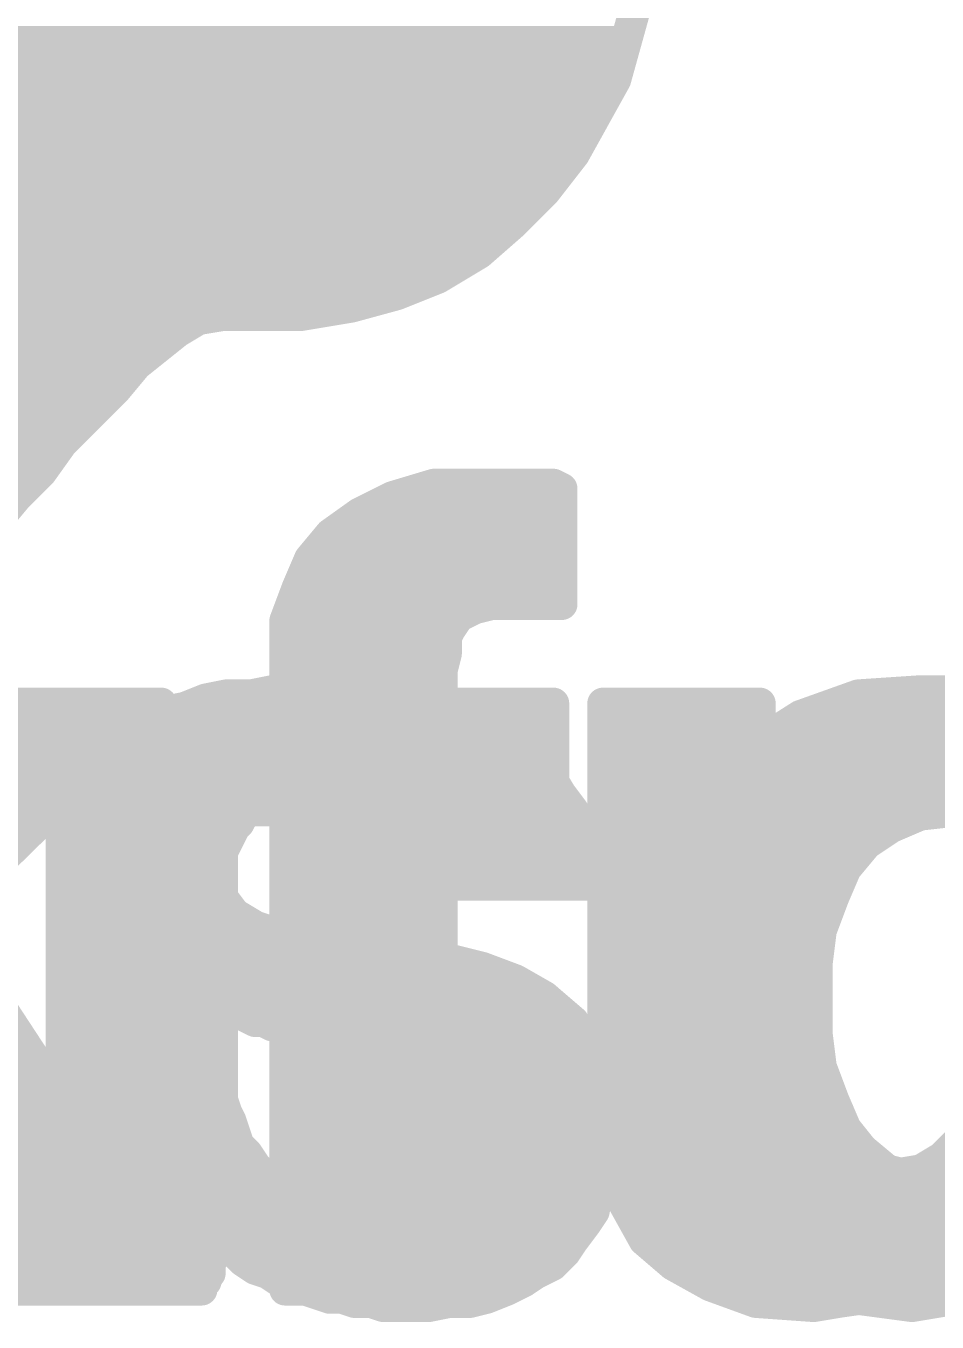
# Model space of a CAD drawing. Extents: x -31.8 to 54.9, y -10.7 to 32.8.
# Drawn here: x 13.803 to 16.01, y 20.674 to 23.812 of the extents above; entities that cross this region are included whole.
import ezdxf

# ---------------------------------------------------------------- set-up
doc = ezdxf.new("R2010")
doc.units = 0
doc.layers.add('21', color=41, linetype='CONTINUOUS')
doc.layers.add('22', color=40, linetype='CONTINUOUS')

msp = doc.modelspace()

# ---------------------------------------------------------------- linework, layer by layer
at = {"layer": '21', "const_width": 0.0762}
for points in [[(15.231, 23.682), (15.281, 23.862)], [(13.5946, 23.7744), (15.2567, 23.7744)], [(13.591, 23.6982), (15.2355, 23.6982)], [(15.131, 23.502), (15.231, 23.682)], [(13.591, 23.622), (15.1977, 23.622)], [(13.591, 23.5458), (15.1553, 23.5458)], [(15.061, 23.412), (15.131, 23.502)], [(13.591, 23.4696), (15.1058, 23.4696)], [(14.981, 23.332), (15.061, 23.412)], [(13.591, 23.3934), (15.0424, 23.3934)], [(13.591, 23.3172), (14.9641, 23.3172)], [(14.901, 23.262), (14.981, 23.332)], [(14.801, 23.202), (14.901, 23.262)], [(13.591, 23.241), (14.866, 23.241)], [(14.701, 23.162), (14.801, 23.202)], [(13.591, 23.1648), (14.708, 23.1648)], [(14.591, 23.132), (14.701, 23.162)], [(14.471, 23.112), (14.591, 23.132)], [(14.171, 23.072), (14.221, 23.102)], [(14.221, 23.102), (14.281, 23.112)], [(14.281, 23.112), (14.471, 23.112)], [(13.591, 23.0886), (14.1987, 23.0886)], [(14.071, 22.992), (14.171, 23.072)], [(13.591, 23.0124), (14.0965, 23.0124)], [(14.021, 22.932), (14.071, 22.992)], [(13.591, 22.9362), (14.0245, 22.9362)], [(13.891, 22.802), (14.021, 22.932)], [(13.591, 22.86), (13.949, 22.86)], [(13.591, 22.7838), (13.878, 22.7838)], [(13.841, 22.732), (13.891, 22.802)], [(13.781, 22.672), (13.841, 22.732)], [(13.591, 22.7076), (13.8166, 22.7076)], [(14.691, 22.672), (14.791, 22.702)], [(14.791, 22.702), (15.081, 22.702)], [(15.081, 22.702), (15.101, 22.692)], [(15.101, 22.692), (15.101, 22.412)], [(13.731, 22.612), (13.781, 22.672)], [(14.611, 22.632), (14.691, 22.672)], [(14.541, 22.582), (14.611, 22.632)], [(14.6102, 22.6314), (15.101, 22.6314)], [(14.491, 22.522), (14.541, 22.582)], [(14.5187, 22.5552), (15.101, 22.5552)], [(14.461, 22.452), (14.491, 22.522)], [(14.4726, 22.479), (15.101, 22.479)], [(14.431, 22.372), (14.461, 22.452)], [(14.931, 22.412), (14.891, 22.402)], [(15.101, 22.412), (14.931, 22.412)], [(14.431, 22.172), (14.431, 22.372)], [(14.4426, 22.4028), (14.8942, 22.4028)], [(14.851, 22.382), (14.831, 22.352)], [(14.891, 22.402), (14.851, 22.382)], [(14.831, 22.352), (14.821, 22.332)], [(14.431, 22.3266), (14.821, 22.3266)], [(14.821, 22.332), (14.821, 22.292)], [(14.821, 22.292), (14.811, 22.252)], [(14.431, 22.2504), (14.811, 22.2504)], [(14.811, 22.252), (14.811, 22.172)], [(14.131, 22.172), (13.601, 21.652)], [(13.671, 22.172), (14.131, 22.172)], [(14.281, 22.132), (14.311, 22.172)], [(14.311, 22.172), (14.431, 22.172)], [(14.431, 22.1742), (14.811, 22.1742)], [(14.811, 22.172), (15.081, 22.172)], [(15.081, 22.172), (15.081, 21.912)], [(15.201, 21.172), (15.201, 22.172)], [(15.201, 22.172), (15.581, 22.172)], [(15.581, 22.172), (15.581, 21.372)], [(14.241, 22.102), (14.281, 22.132)], [(13.5999, 22.098), (14.0556, 22.098)], [(14.081, 21.942), (14.241, 22.102)], [(14.237, 22.098), (15.081, 22.098)], [(15.201, 22.098), (15.581, 22.098)], [(13.5267, 22.0218), (13.9779, 22.0218)], [(14.1608, 22.0218), (15.081, 22.0218)], [(15.201, 22.0218), (15.581, 22.0218)], [(13.4535, 21.9456), (13.9002, 21.9456)], [(14.041, 21.912), (14.081, 21.942)], [(14.0846, 21.9456), (15.081, 21.9456)], [(15.201, 21.9456), (15.581, 21.9456)], [(14.431, 21.912), (14.041, 21.912)], [(14.431, 20.752), (14.431, 21.912)], [(15.081, 21.912), (14.811, 21.912)], [(14.811, 21.912), (14.811, 20.752)], [(13.3803, 21.8694), (13.8226, 21.8694)], [(14.431, 21.8694), (14.811, 21.8694)], [(15.201, 21.8694), (15.581, 21.8694)], [(14.431, 21.7932), (14.811, 21.7932)], [(15.201, 21.7932), (15.581, 21.7932)], [(14.431, 21.717), (14.811, 21.717)], [(15.201, 21.717), (15.581, 21.717)], [(13.601, 21.652), (14.191, 20.752)], [(14.431, 21.6408), (14.811, 21.6408)], [(15.201, 21.6408), (15.581, 21.6408)], [(14.431, 21.5646), (14.811, 21.5646)], [(15.201, 21.5646), (15.581, 21.5646)], [(14.431, 21.4884), (14.811, 21.4884)], [(15.201, 21.4884), (15.581, 21.4884)], [(14.431, 21.4122), (14.811, 21.4122)], [(15.201, 21.4122), (15.581, 21.4122)], [(15.581, 21.372), (15.601, 21.212)], [(13.3595, 21.336), (13.8082, 21.336)], [(14.431, 21.336), (14.811, 21.336)], [(15.201, 21.336), (15.5855, 21.336)], [(13.4067, 21.2598), (13.8581, 21.2598)], [(14.431, 21.2598), (14.811, 21.2598)], [(15.201, 21.2598), (15.595, 21.2598)], [(15.601, 21.212), (15.611, 21.152)], [(13.4538, 21.1836), (13.9081, 21.1836)], [(14.431, 21.1836), (14.811, 21.1836)], [(15.201, 21.1836), (15.6057, 21.1836)], [(15.221, 21.062), (15.201, 21.172)], [(15.611, 21.152), (15.671, 21.072)], [(13.501, 21.1074), (13.958, 21.1074)], [(14.431, 21.1074), (14.811, 21.1074)], [(15.2127, 21.1074), (15.6445, 21.1074)], [(16.021, 21.072), (16.061, 21.112)], [(15.251, 20.962), (15.221, 21.062)], [(15.671, 21.072), (15.721, 21.042)], [(15.971, 21.042), (16.021, 21.072)], [(13.5482, 21.0312), (14.008, 21.0312)], [(14.431, 21.0312), (14.811, 21.0312)], [(15.2302, 21.0312), (15.7758, 21.0312)], [(15.721, 21.042), (15.771, 21.032)], [(15.771, 21.032), (15.831, 21.022)], [(15.831, 21.022), (15.911, 21.032)], [(15.9046, 21.0312), (16.521, 21.0312)], [(15.911, 21.032), (15.971, 21.042)], [(15.301, 20.872), (15.251, 20.962)], [(13.5953, 20.955), (14.0579, 20.955)], [(14.431, 20.955), (14.811, 20.955)], [(15.2549, 20.955), (16.521, 20.955)], [(13.6425, 20.8788), (14.1079, 20.8788)], [(14.431, 20.8788), (14.811, 20.8788)], [(15.2972, 20.8788), (16.0904, 20.8788)], [(15.371, 20.812), (15.301, 20.872)], [(16.061, 20.842), (16.011, 20.802)], [(13.6897, 20.8026), (14.1578, 20.8026)], [(14.431, 20.8026), (14.811, 20.8026)], [(15.461, 20.762), (15.371, 20.812)], [(15.3879, 20.8026), (16.0117, 20.8026)], [(15.951, 20.772), (15.901, 20.752)], [(16.011, 20.802), (15.951, 20.772)], [(14.191, 20.752), (13.721, 20.752)], [(14.811, 20.752), (14.431, 20.752)], [(15.571, 20.722), (15.461, 20.762)], [(15.901, 20.752), (15.841, 20.732)], [(15.5589, 20.7264), (15.8018, 20.7264)], [(15.711, 20.712), (15.571, 20.722)], [(15.771, 20.722), (15.711, 20.712)], [(15.841, 20.732), (15.771, 20.722)]]:
    msp.add_lwpolyline(points, dxfattribs=at)
at = {"layer": '21', "const_width": 0.0381}
for points in [[(15.2567, 23.7553, 1), (15.2567, 23.7934)], [(15.2355, 23.6791, 1), (15.2355, 23.7172)], [(15.2126, 23.6871, 1), (15.2494, 23.6769)], [(15.2477, 23.6727, 1), (15.2143, 23.6913)], [(15.1977, 23.6029, 1), (15.1977, 23.641)], [(15.1553, 23.5267, 1), (15.1553, 23.5648)], [(15.146, 23.4903, 1), (15.116, 23.5137)], [(15.1143, 23.5113, 1), (15.1477, 23.4927)], [(15.1058, 23.4505, 1), (15.1058, 23.4886)], [(15.0745, 23.3985, 1), (15.0475, 23.4255)], [(15.046, 23.4237, 1), (15.076, 23.4003)], [(15.0424, 23.3743, 1), (15.0424, 23.4124)], [(14.9675, 23.3455, 1), (14.9945, 23.3185)], [(14.9641, 23.2981, 1), (14.9641, 23.3362)], [(14.9935, 23.3177, 1), (14.9685, 23.3463)], [(14.8885, 23.2763, 1), (14.9135, 23.2477)], [(14.9108, 23.2457, 1), (14.8912, 23.2783)], [(14.866, 23.2219, 1), (14.866, 23.26)], [(14.7912, 23.2183, 1), (14.8108, 23.1857)], [(14.8081, 23.1843, 1), (14.7939, 23.2197)], [(14.6939, 23.1797, 1), (14.7081, 23.1443)], [(14.706, 23.1436, 1), (14.696, 23.1804)], [(14.708, 23.1457, 1), (14.708, 23.1838)], [(14.586, 23.1504, 1), (14.596, 23.1136)], [(14.5941, 23.1132, 1), (14.5879, 23.1508)], [(14.2179, 23.1208, 1), (14.2241, 23.0832)], [(14.2308, 23.0857, 1), (14.2112, 23.1183)], [(14.281, 23.1311, 1), (14.281, 23.093)], [(14.2841, 23.0932, 1), (14.2779, 23.1308)], [(14.4679, 23.1308, 1), (14.4741, 23.0932)], [(14.471, 23.093, 1), (14.471, 23.1311)], [(14.1612, 23.0883, 1), (14.1808, 23.0557)], [(14.1829, 23.0571, 1), (14.1591, 23.0869)], [(14.1987, 23.0695, 1), (14.1987, 23.1076)], [(14.0965, 22.9933, 1), (14.0965, 23.0314)], [(14.0591, 23.0069, 1), (14.0829, 22.9771)], [(14.0856, 22.9798, 1), (14.0564, 23.0042)], [(14.0064, 22.9442, 1), (14.0356, 22.9198)], [(14.0345, 22.9185, 1), (14.0075, 22.9455)], [(14.0245, 22.9171, 1), (14.0245, 22.9552)], [(13.949, 22.8409, 1), (13.949, 22.879)], [(13.8775, 22.8155, 1), (13.9045, 22.7885)], [(13.9065, 22.7909, 1), (13.8755, 22.8131)], [(13.878, 22.7647, 1), (13.878, 22.8028)], [(13.8255, 22.7431, 1), (13.8565, 22.7209)], [(13.8545, 22.7185, 1), (13.8275, 22.7455)], [(13.8166, 22.6885, 1), (13.8166, 22.7266)], [(14.791, 22.7211, 1), (14.791, 22.683)], [(14.7965, 22.6838, 1), (14.7855, 22.7202)], [(15.0895, 22.719, 1), (15.0725, 22.685)], [(15.081, 22.683, 1), (15.081, 22.7211)], [(15.1201, 22.692, 1), (15.082, 22.692)], [(15.0925, 22.675, 1), (15.1095, 22.709)], [(13.7675, 22.6855, 1), (13.7945, 22.6585)], [(13.7956, 22.6598, 1), (13.7664, 22.6842)], [(14.6855, 22.6902, 1), (14.6965, 22.6538)], [(14.6995, 22.655, 1), (14.6825, 22.689)], [(14.6102, 22.6505, 1), (14.6102, 22.6124)], [(14.6025, 22.649, 1), (14.6195, 22.615)], [(14.6221, 22.6165, 1), (14.5999, 22.6475)], [(15.101, 22.6124, 1), (15.101, 22.6505)], [(14.5299, 22.5975, 1), (14.5521, 22.5665)], [(14.5556, 22.5698, 1), (14.5264, 22.5942)], [(14.5187, 22.5743, 1), (14.5187, 22.5362)], [(15.101, 22.5362, 1), (15.101, 22.5743)], [(14.4764, 22.5342, 1), (14.5056, 22.5098)], [(14.5085, 22.5145, 1), (14.4735, 22.5295)], [(14.4726, 22.4981, 1), (14.4726, 22.46)], [(15.101, 22.46, 1), (15.101, 22.4981)], [(14.4435, 22.4595, 1), (14.4785, 22.4445)], [(14.4788, 22.4453, 1), (14.4432, 22.4587)], [(14.931, 22.4311, 1), (14.931, 22.393)], [(14.9356, 22.3935, 1), (14.9264, 22.4305)], [(15.101, 22.393, 1), (15.101, 22.4311)], [(14.4501, 22.372, 1), (14.412, 22.372)], [(14.4426, 22.4219, 1), (14.4426, 22.3838)], [(14.8425, 22.399, 1), (14.8595, 22.365)], [(14.8669, 22.3714, 1), (14.8351, 22.3926)], [(14.8864, 22.4205, 1), (14.8956, 22.3835)], [(14.8995, 22.385, 1), (14.8825, 22.419)], [(14.8942, 22.3838, 1), (14.8942, 22.4219)], [(15.082, 22.412, 1), (15.1201, 22.412)], [(14.4132, 22.3787, 1), (14.4488, 22.3653)], [(14.8151, 22.3626, 1), (14.8469, 22.3414)], [(14.848, 22.3435, 1), (14.814, 22.3605)], [(14.431, 22.3457, 1), (14.431, 22.3076)], [(14.8401, 22.332, 1), (14.802, 22.332)], [(14.804, 22.3405, 1), (14.838, 22.3235)], [(14.821, 22.3076, 1), (14.821, 22.3457)], [(14.8395, 22.2874, 1), (14.8025, 22.2966)], [(14.431, 22.2695, 1), (14.431, 22.2314)], [(14.83, 22.252, 1), (14.7919, 22.252)], [(14.802, 22.292, 1), (14.8401, 22.292)], [(14.811, 22.2314, 1), (14.811, 22.2695)], [(14.7925, 22.2566, 1), (14.8295, 22.2474)], [(14.1443, 22.1584, 1), (14.1177, 22.1856)], [(14.131, 22.153, 1), (14.131, 22.1911)], [(14.311, 22.1911, 1), (14.311, 22.153)], [(14.3262, 22.1606, 1), (14.2958, 22.1834)], [(14.431, 22.1933, 1), (14.431, 22.1552)], [(14.412, 22.172, 1), (14.4501, 22.172)], [(14.431, 22.153, 1), (14.431, 22.1911)], [(14.811, 22.1911, 1), (14.811, 22.153)], [(14.7919, 22.172, 1), (14.83, 22.172)], [(14.811, 22.1552, 1), (14.811, 22.1933)], [(15.1001, 22.172, 1), (15.062, 22.172)], [(15.081, 22.153, 1), (15.081, 22.1911)], [(15.201, 22.1911, 1), (15.201, 22.153)], [(15.2201, 22.172, 1), (15.182, 22.172)], [(15.6001, 22.172, 1), (15.562, 22.172)], [(15.581, 22.153, 1), (15.581, 22.1911)], [(14.2658, 22.1434, 1), (14.2962, 22.1206)], [(14.2924, 22.1168, 1), (14.2696, 22.1472)], [(14.0556, 22.079, 1), (14.0556, 22.1171)], [(14.237, 22.1171, 1), (14.237, 22.079)], [(14.2296, 22.1172, 1), (14.2524, 22.0868)], [(14.2545, 22.0885, 1), (14.2275, 22.1155)], [(15.081, 22.079, 1), (15.081, 22.1171)], [(15.201, 22.1171, 1), (15.201, 22.079)], [(15.581, 22.079, 1), (15.581, 22.1171)], [(13.9779, 22.0028, 1), (13.9779, 22.0409)], [(14.1608, 22.0409, 1), (14.1608, 22.0028)], [(15.081, 22.0028, 1), (15.081, 22.0409)], [(15.201, 22.0409, 1), (15.201, 22.0028)], [(15.581, 22.0028, 1), (15.581, 22.0409)], [(13.9002, 21.9266, 1), (13.9002, 21.9647)], [(14.0675, 21.9555, 1), (14.0945, 21.9285)], [(14.0846, 21.9647, 1), (14.0846, 21.9266)], [(14.0924, 21.9268, 1), (14.0696, 21.9572)], [(15.081, 21.9266, 1), (15.081, 21.9647)], [(15.201, 21.9647, 1), (15.201, 21.9266)], [(15.581, 21.9266, 1), (15.581, 21.9647)], [(14.041, 21.9311, 1), (14.041, 21.893)], [(14.0296, 21.9272, 1), (14.0524, 21.8968)], [(14.4501, 21.912, 1), (14.412, 21.912)], [(14.431, 21.893, 1), (14.431, 21.9311)], [(14.811, 21.9311, 1), (14.811, 21.893)], [(14.83, 21.912, 1), (14.7919, 21.912)], [(15.081, 21.893, 1), (15.081, 21.9311)], [(15.062, 21.912, 1), (15.1001, 21.912)], [(13.8226, 21.8504, 1), (13.8226, 21.8885)], [(14.431, 21.8885, 1), (14.431, 21.8504)], [(14.811, 21.8504, 1), (14.811, 21.8885)], [(15.201, 21.8885, 1), (15.201, 21.8504)], [(15.581, 21.8504, 1), (15.581, 21.8885)], [(14.431, 21.8123, 1), (14.431, 21.7742)], [(14.811, 21.7742, 1), (14.811, 21.8123)], [(15.201, 21.8123, 1), (15.201, 21.7742)], [(15.581, 21.7742, 1), (15.581, 21.8123)], [(14.431, 21.7361, 1), (14.431, 21.698)], [(14.811, 21.698, 1), (14.811, 21.7361)], [(15.201, 21.7361, 1), (15.201, 21.698)], [(15.581, 21.698, 1), (15.581, 21.7361)], [(14.431, 21.6599, 1), (14.431, 21.6218)], [(14.811, 21.6218, 1), (14.811, 21.6599)], [(15.201, 21.6599, 1), (15.201, 21.6218)], [(15.581, 21.6218, 1), (15.581, 21.6599)], [(14.431, 21.5837, 1), (14.431, 21.5456)], [(14.811, 21.5456, 1), (14.811, 21.5837)], [(15.201, 21.5837, 1), (15.201, 21.5456)], [(15.581, 21.5456, 1), (15.581, 21.5837)], [(14.431, 21.5075, 1), (14.431, 21.4694)], [(14.811, 21.4694, 1), (14.811, 21.5075)], [(15.201, 21.5075, 1), (15.201, 21.4694)], [(15.581, 21.4694, 1), (15.581, 21.5075)], [(14.431, 21.4313, 1), (14.431, 21.3932)], [(14.811, 21.3932, 1), (14.811, 21.4313)], [(15.201, 21.4313, 1), (15.201, 21.3932)], [(15.581, 21.3932, 1), (15.581, 21.4313)], [(15.5999, 21.3744, 1), (15.5621, 21.3696)], [(13.8082, 21.317, 1), (13.8082, 21.3551)], [(14.431, 21.3551, 1), (14.431, 21.317)], [(14.811, 21.317, 1), (14.811, 21.3551)], [(15.201, 21.3551, 1), (15.201, 21.317)], [(15.562, 21.372, 1), (15.6001, 21.372)], [(15.5855, 21.317, 1), (15.5855, 21.3551)], [(13.8581, 21.2408, 1), (13.8581, 21.2789)], [(14.431, 21.2789, 1), (14.431, 21.2408)], [(14.811, 21.2408, 1), (14.811, 21.2789)], [(15.201, 21.2789, 1), (15.201, 21.2408)], [(15.595, 21.2408, 1), (15.595, 21.2789)], [(15.6198, 21.2151, 1), (15.5822, 21.2089)], [(13.9081, 21.1646, 1), (13.9081, 21.2027)], [(14.431, 21.2027, 1), (14.431, 21.1646)], [(14.811, 21.1646, 1), (14.811, 21.2027)], [(15.201, 21.2027, 1), (15.201, 21.1646)], [(15.5821, 21.2096, 1), (15.6199, 21.2144)], [(15.6057, 21.1646, 1), (15.6057, 21.2027)], [(15.2197, 21.1754, 1), (15.1823, 21.1686)], [(15.182, 21.172, 1), (15.2201, 21.172)], [(15.6262, 21.1634, 1), (15.5958, 21.1406)], [(15.5922, 21.1489, 1), (15.6298, 21.1551)], [(13.958, 21.0884, 1), (13.958, 21.1265)], [(14.431, 21.1265, 1), (14.431, 21.0884)], [(14.811, 21.0884, 1), (14.811, 21.1265)], [(15.2127, 21.1265, 1), (15.2127, 21.0884)], [(15.6445, 21.0884, 1), (15.6445, 21.1265)], [(15.2392, 21.0675, 1), (15.2028, 21.0565)], [(15.6808, 21.0883, 1), (15.6612, 21.0557)], [(15.6558, 21.0606, 1), (15.6862, 21.0834)], [(16.0075, 21.0855, 1), (16.0345, 21.0585)], [(16.0308, 21.0557, 1), (16.0112, 21.0883)], [(14.008, 21.0122, 1), (14.008, 21.0503)], [(14.431, 21.0503, 1), (14.431, 21.0122)], [(14.811, 21.0122, 1), (14.811, 21.0503)], [(15.2023, 21.0586, 1), (15.2397, 21.0654)], [(15.2302, 21.0503, 1), (15.2302, 21.0122)], [(15.7247, 21.0607, 1), (15.7173, 21.0233)], [(15.7112, 21.0257, 1), (15.7308, 21.0583)], [(15.7741, 21.0508, 1), (15.7679, 21.0132)], [(15.7673, 21.0133, 1), (15.7747, 21.0507)], [(15.7758, 21.0122, 1), (15.7758, 21.0503)], [(15.9046, 21.0503, 1), (15.9046, 21.0122)], [(15.9079, 21.0508, 1), (15.9141, 21.0132)], [(15.9134, 21.0131, 1), (15.9086, 21.0509)], [(15.9612, 21.0583, 1), (15.9808, 21.0257)], [(15.9741, 21.0232, 1), (15.9679, 21.0608)], [(15.8286, 21.0409, 1), (15.8334, 21.0031)], [(15.8279, 21.0032, 1), (15.8341, 21.0408)], [(15.2677, 20.9713, 1), (15.2343, 20.9527)], [(14.0579, 20.936, 1), (14.0579, 20.9741)], [(14.431, 20.9741, 1), (14.431, 20.936)], [(14.811, 20.936, 1), (14.811, 20.9741)], [(15.2328, 20.9565, 1), (15.2692, 20.9675)], [(15.2549, 20.9741, 1), (15.2549, 20.936)], [(14.1079, 20.8598, 1), (14.1079, 20.8979)], [(14.431, 20.8979, 1), (14.431, 20.8598)], [(14.811, 20.8598, 1), (14.811, 20.8979)], [(15.2972, 20.8979, 1), (15.2972, 20.8598)], [(15.3134, 20.8865, 1), (15.2886, 20.8575)], [(15.2843, 20.8627, 1), (15.3177, 20.8813)], [(14.1578, 20.7836, 1), (14.1578, 20.8217)], [(14.431, 20.8217, 1), (14.431, 20.7836)], [(14.811, 20.7836, 1), (14.811, 20.8217)], [(15.3803, 20.8287, 1), (15.3617, 20.7953)], [(15.3586, 20.7975, 1), (15.3834, 20.8265)], [(15.3879, 20.8217, 1), (15.3879, 20.7836)], [(16.0117, 20.7836, 1), (16.0117, 20.8217)], [(15.9581, 20.7543, 1), (15.9439, 20.7897)], [(15.9991, 20.8169, 1), (16.0229, 20.7871)], [(16.0195, 20.785, 1), (16.0025, 20.819)], [(14.1751, 20.7416, 1), (14.2069, 20.7624)], [(14.191, 20.733, 1), (14.191, 20.7711)], [(14.431, 20.7711, 1), (14.431, 20.733)], [(14.811, 20.733, 1), (14.811, 20.7711)], [(15.4675, 20.7799, 1), (15.4545, 20.7441)], [(15.4517, 20.7453, 1), (15.4703, 20.7787)], [(15.8939, 20.7697, 1), (15.9081, 20.7343)], [(15.907, 20.7339, 1), (15.895, 20.7701)], [(15.9425, 20.789, 1), (15.9595, 20.755)], [(14.412, 20.752, 1), (14.4501, 20.752)], [(14.7919, 20.752, 1), (14.83, 20.752)], [(15.5589, 20.7455, 1), (15.5589, 20.7074)], [(15.5724, 20.741, 1), (15.5696, 20.703)], [(15.5645, 20.7041, 1), (15.5775, 20.7399)], [(15.7079, 20.7308, 1), (15.7141, 20.6932)], [(15.7096, 20.693, 1), (15.7124, 20.731)], [(15.7683, 20.7409, 1), (15.7737, 20.7031)], [(15.7741, 20.7032, 1), (15.7679, 20.7408)], [(15.8018, 20.7074, 1), (15.8018, 20.7455)], [(15.835, 20.7501, 1), (15.847, 20.7139)], [(15.8437, 20.7131, 1), (15.8383, 20.7509)]]:
    msp.add_lwpolyline(points, format="xyb", dxfattribs=at)
at = {"layer": '22', "const_width": 0.0762}
for points in [[(14.289, 22.192), (14.239, 22.182)], [(14.349, 22.192), (14.289, 22.192)], [(14.399, 22.202), (14.349, 22.192)], [(14.629, 22.202), (14.399, 22.202)], [(14.679, 22.192), (14.629, 22.202)], [(14.739, 22.182), (14.679, 22.192)], [(15.819, 22.192), (15.679, 22.142)], [(15.969, 22.202), (15.819, 22.192)], [(16.039, 22.202), (15.969, 22.202)], [(16.159, 22.182), (16.039, 22.202)], [(14.139, 22.152), (14.089, 22.132)], [(14.189, 22.162), (14.139, 22.152)], [(14.239, 22.182), (14.189, 22.162)], [(14.2195, 22.1742), (14.7624, 22.1742)], [(14.799, 22.162), (14.739, 22.182)], [(14.849, 22.152), (14.799, 22.162)], [(14.899, 22.132), (14.849, 22.152)], [(15.7692, 22.1742), (16.172, 22.1742)], [(14.089, 22.132), (13.969, 22.042)], [(14.999, 22.072), (14.899, 22.132)], [(15.679, 22.142), (15.569, 22.072)], [(14.0437, 22.098), (14.9557, 22.098)], [(15.6099, 22.098), (16.289, 22.098)], [(15.039, 22.042), (14.999, 22.072)], [(15.569, 22.072), (15.479, 21.972)], [(13.969, 22.042), (13.939, 22.002)], [(15.069, 22.002), (15.039, 22.042)], [(13.939, 22.002), (13.919, 21.962)], [(13.9539, 22.0218), (15.0541, 22.0218)], [(15.099, 21.952), (15.069, 22.002)], [(15.5238, 22.0218), (16.3652, 22.0218)], [(15.479, 21.972), (15.409, 21.862)], [(13.919, 21.962), (13.899, 21.912)], [(13.9124, 21.9456), (15.1038, 21.9456)], [(14.409, 21.932), (14.429, 21.942)], [(14.429, 21.942), (14.609, 21.942)], [(14.609, 21.942), (14.709, 21.892)], [(15.129, 21.912), (15.099, 21.952)], [(15.4622, 21.9456), (16.759, 21.9456)], [(13.899, 21.912), (13.889, 21.862)], [(14.319, 21.882), (14.329, 21.902)], [(14.329, 21.902), (14.389, 21.932)], [(14.389, 21.932), (14.409, 21.932)], [(15.149, 21.852), (15.129, 21.912)], [(15.899, 21.872), (15.969, 21.902)], [(15.969, 21.902), (16.059, 21.912)], [(14.279, 21.812), (14.309, 21.872)], [(14.309, 21.872), (14.319, 21.882)], [(14.709, 21.892), (14.749, 21.852)], [(15.839, 21.832), (15.899, 21.872)], [(13.889, 21.862), (13.889, 20.992)], [(13.8905, 21.8694), (14.3077, 21.8694)], [(14.7316, 21.8694), (15.1432, 21.8694)], [(14.749, 21.852), (14.759, 21.832)], [(15.169, 21.732), (15.149, 21.852)], [(15.409, 21.862), (15.369, 21.732)], [(15.4137, 21.8694), (15.8951, 21.8694)], [(14.279, 21.702), (14.279, 21.812)], [(14.759, 21.832), (14.769, 21.802)], [(15.789, 21.772), (15.839, 21.832)], [(13.889, 21.7932), (14.279, 21.7932)], [(14.769, 21.802), (14.779, 21.782)], [(14.7734, 21.7932), (15.1588, 21.7932)], [(14.779, 21.782), (14.779, 21.732)], [(15.3878, 21.7932), (15.8067, 21.7932)], [(15.759, 21.702), (15.789, 21.772)], [(13.889, 21.717), (14.279, 21.717)], [(14.779, 21.732), (15.169, 21.732)], [(15.369, 21.732), (15.339, 21.592)], [(15.3658, 21.717), (15.7654, 21.717)], [(14.309, 21.662), (14.279, 21.702)], [(15.729, 21.622), (15.759, 21.702)], [(14.359, 21.632), (14.309, 21.662)], [(13.889, 21.6408), (14.3443, 21.6408)], [(14.419, 21.612), (14.359, 21.632)], [(15.3495, 21.6408), (15.7361, 21.6408)], [(15.719, 21.542), (15.729, 21.622)], [(14.489, 21.592), (14.419, 21.612)], [(14.489, 21.592), (14.439, 21.392)], [(14.439, 21.392), (14.489, 21.592)], [(14.559, 21.582), (14.489, 21.592)], [(15.339, 21.592), (15.329, 21.442)], [(13.889, 21.5646), (14.4822, 21.5646)], [(14.4822, 21.5646), (14.7156, 21.5646)], [(14.739, 21.562), (14.559, 21.582)], [(14.659, 21.352), (14.739, 21.562)], [(14.739, 21.562), (14.659, 21.352)], [(14.829, 21.552), (14.739, 21.562)], [(15.3372, 21.5646), (15.7218, 21.5646)], [(14.909, 21.532), (14.829, 21.552)], [(14.989, 21.502), (14.909, 21.532)], [(15.719, 21.452), (15.719, 21.542)], [(15.059, 21.462), (14.989, 21.502)], [(13.889, 21.4884), (14.4631, 21.4884)], [(14.4631, 21.4884), (14.711, 21.4884)], [(14.711, 21.4884), (15.0128, 21.4884)], [(15.129, 21.402), (15.059, 21.462)], [(15.3321, 21.4884), (15.719, 21.4884)], [(14.279, 21.212), (14.279, 21.442)], [(14.279, 21.442), (14.299, 21.422)], [(15.719, 21.452), (15.329, 21.442)], [(15.329, 21.442), (15.719, 21.452)], [(15.329, 21.442), (15.339, 21.302)], [(15.719, 21.372), (15.719, 21.452)], [(13.889, 21.4122), (14.279, 21.4122)], [(14.299, 21.422), (14.319, 21.422)], [(14.319, 21.422), (14.359, 21.402)], [(14.3386, 21.4122), (14.4441, 21.4122)], [(14.359, 21.402), (14.379, 21.402)], [(14.379, 21.402), (14.399, 21.392)], [(14.4441, 21.4122), (14.6819, 21.4122)], [(14.6819, 21.4122), (15.1171, 21.4122)], [(15.169, 21.332), (15.129, 21.402)], [(15.3311, 21.4122), (15.719, 21.4122)], [(14.399, 21.392), (14.439, 21.392)], [(14.439, 21.392), (14.459, 21.382)], [(14.459, 21.382), (14.479, 21.382)], [(14.479, 21.382), (14.509, 21.372)], [(14.509, 21.372), (14.549, 21.372)], [(14.549, 21.372), (14.579, 21.362)], [(15.729, 21.292), (15.719, 21.372)], [(13.889, 21.336), (14.279, 21.336)], [(14.579, 21.362), (14.619, 21.362)], [(14.619, 21.362), (14.639, 21.352)], [(14.639, 21.352), (14.659, 21.352)], [(14.659, 21.352), (14.689, 21.342)], [(14.689, 21.342), (14.709, 21.332)], [(14.701, 21.336), (15.1667, 21.336)], [(15.3366, 21.336), (15.7235, 21.336)], [(14.709, 21.332), (14.719, 21.322)], [(14.719, 21.322), (14.759, 21.302)], [(15.199, 21.242), (15.169, 21.332)], [(14.759, 21.302), (14.769, 21.292)], [(14.769, 21.292), (14.789, 21.282)], [(14.789, 21.282), (14.819, 21.222)], [(15.339, 21.302), (15.369, 21.172)], [(15.759, 21.212), (15.729, 21.292)], [(13.889, 21.2598), (14.279, 21.2598)], [(14.8001, 21.2598), (15.1931, 21.2598)], [(15.219, 21.132), (15.199, 21.242)], [(15.3487, 21.2598), (15.7411, 21.2598)], [(14.289, 21.182), (14.279, 21.212)], [(14.819, 21.222), (14.819, 21.202)], [(15.419, 21.052), (15.759, 21.212)], [(15.759, 21.212), (15.419, 21.052)], [(15.789, 21.142), (15.759, 21.212)], [(13.889, 21.1836), (14.2885, 21.1836)], [(14.299, 21.162), (14.289, 21.182)], [(14.819, 21.202), (14.829, 21.182)], [(14.8282, 21.1836), (15.2096, 21.1836)], [(14.829, 21.182), (14.829, 21.132)], [(15.3663, 21.1836), (15.6987, 21.1836)], [(15.6987, 21.1836), (15.7712, 21.1836)], [(14.319, 21.102), (14.299, 21.162)], [(15.369, 21.172), (15.419, 21.052)], [(14.829, 21.132), (14.819, 21.102)], [(15.209, 21.082), (15.219, 21.132)], [(15.829, 21.092), (15.789, 21.142)], [(13.889, 21.1074), (14.3172, 21.1074)], [(14.339, 21.082), (14.319, 21.102)], [(14.819, 21.102), (14.819, 21.082)], [(14.8208, 21.1074), (15.2141, 21.1074)], [(15.3959, 21.1074), (15.5367, 21.1074)], [(15.5367, 21.1074), (15.8167, 21.1074)], [(15.889, 21.042), (15.829, 21.092)], [(14.359, 21.052), (14.339, 21.082)], [(14.809, 21.062), (14.799, 21.052)], [(14.819, 21.082), (14.809, 21.062)], [(15.209, 21.032), (15.209, 21.082)], [(13.889, 21.0312), (14.3802, 21.0312)], [(14.379, 21.032), (14.359, 21.052)], [(14.409, 21.012), (14.379, 21.032)], [(14.789, 21.032), (14.769, 21.022)], [(14.7874, 21.0312), (15.2086, 21.0312)], [(14.799, 21.052), (14.789, 21.032)], [(15.189, 20.992), (15.209, 21.032)], [(15.419, 21.052), (15.479, 20.942)], [(15.4303, 21.0312), (15.9322, 21.0312)], [(15.969, 21.022), (15.889, 21.042)], [(13.889, 20.992), (13.879, 20.972)], [(14.449, 21.002), (14.409, 21.012)], [(14.489, 20.982), (14.449, 21.002)], [(14.699, 20.992), (14.679, 20.982)], [(14.719, 20.992), (14.699, 20.992)], [(14.759, 21.012), (14.719, 20.992)], [(14.769, 21.022), (14.759, 21.012)], [(15.179, 20.942), (15.189, 20.992)], [(16.049, 21.012), (15.969, 21.022)], [(13.879, 20.972), (13.879, 20.882)], [(14.539, 20.982), (14.489, 20.982)], [(14.589, 20.972), (14.539, 20.982)], [(14.639, 20.972), (14.589, 20.972)], [(14.659, 20.982), (14.639, 20.972)], [(14.679, 20.982), (14.659, 20.982)], [(13.879, 20.955), (15.1816, 20.955)], [(15.159, 20.912), (15.179, 20.942)], [(15.4719, 20.955), (16.759, 20.955)], [(15.479, 20.942), (15.569, 20.852)], [(15.129, 20.872), (15.159, 20.912)], [(13.879, 20.882), (13.869, 20.862)], [(13.8774, 20.8788), (14.259, 20.8788)], [(14.259, 20.832), (14.259, 20.892)], [(14.259, 20.892), (14.279, 20.862)], [(14.2678, 20.8788), (15.1341, 20.8788)], [(15.109, 20.842), (15.129, 20.872)], [(15.5422, 20.8788), (16.3264, 20.8788)], [(13.869, 20.842), (13.859, 20.822)], [(13.869, 20.862), (13.869, 20.842)], [(14.279, 20.862), (14.309, 20.842)], [(14.309, 20.842), (14.329, 20.822)], [(15.079, 20.812), (15.109, 20.842)], [(15.569, 20.852), (15.679, 20.772)], [(13.859, 20.822), (13.859, 20.792)], [(13.859, 20.8026), (14.249, 20.8026)], [(14.249, 20.822), (14.259, 20.832)], [(14.249, 20.792), (14.249, 20.822)], [(14.329, 20.822), (14.359, 20.802)], [(14.3581, 20.8026), (15.0602, 20.8026)], [(15.039, 20.792), (15.079, 20.812)], [(15.6369, 20.8026), (16.24, 20.8026)], [(13.849, 20.772), (13.839, 20.762)], [(13.859, 20.792), (13.849, 20.772)], [(14.229, 20.762), (14.239, 20.772)], [(14.239, 20.782), (14.249, 20.792)], [(14.239, 20.772), (14.239, 20.782)], [(14.359, 20.802), (14.389, 20.792)], [(14.389, 20.792), (14.419, 20.772)], [(14.419, 20.772), (14.539, 20.732)], [(14.969, 20.752), (15.009, 20.772)], [(15.009, 20.772), (15.039, 20.792)], [(15.679, 20.772), (15.799, 20.732)], [(13.839, 20.762), (13.839, 20.752)], [(13.839, 20.752), (14.229, 20.752)], [(14.229, 20.752), (14.229, 20.762)], [(14.919, 20.732), (14.969, 20.752)], [(15.949, 20.712), (16.129, 20.742)], [(14.539, 20.732), (14.569, 20.732)], [(14.569, 20.732), (14.599, 20.722)], [(14.5858, 20.7264), (14.8966, 20.7264)], [(14.599, 20.722), (14.639, 20.722)], [(14.639, 20.722), (14.669, 20.712)], [(14.669, 20.712), (14.779, 20.712)], [(14.779, 20.712), (14.829, 20.722)], [(14.829, 20.722), (14.879, 20.722)], [(14.879, 20.722), (14.919, 20.732)], [(15.799, 20.732), (15.949, 20.712)], [(15.841, 20.7264), (16.0354, 20.7264)]]:
    msp.add_lwpolyline(points, dxfattribs=at)
at = {"layer": '22', "const_width": 0.0381}
for points in [[(14.289, 22.2111, 1), (14.289, 22.173)], [(14.2927, 22.1733, 1), (14.2853, 22.2107)], [(14.3453, 22.2107, 1), (14.3527, 22.1733)], [(14.349, 22.173, 1), (14.349, 22.2111)], [(14.399, 22.2211, 1), (14.399, 22.183)], [(14.4027, 22.1833, 1), (14.3953, 22.2207)], [(14.6327, 22.2207, 1), (14.6253, 22.1833)], [(14.629, 22.183, 1), (14.629, 22.2211)], [(14.6821, 22.2108, 1), (14.6759, 22.1732)], [(14.6753, 22.1733, 1), (14.6827, 22.2107)], [(15.8177, 22.211, 1), (15.8203, 22.173)], [(15.8254, 22.1741, 1), (15.8126, 22.2099)], [(15.969, 22.2211, 1), (15.969, 22.183)], [(15.9703, 22.183, 1), (15.9677, 22.221)], [(16.0421, 22.2208, 1), (16.0359, 22.1832)], [(14.1461, 22.1343, 1), (14.1319, 22.1697)], [(14.1819, 22.1797, 1), (14.1961, 22.1443)], [(14.1927, 22.1433, 1), (14.1853, 22.1807)], [(14.2195, 22.1933, 1), (14.2195, 22.1552)], [(14.2353, 22.2007, 1), (14.2427, 22.1633)], [(14.2461, 22.1643, 1), (14.2319, 22.1997)], [(14.745, 22.2001, 1), (14.733, 22.1639)], [(14.7359, 22.1632, 1), (14.7421, 22.2008)], [(14.7624, 22.1552, 1), (14.7624, 22.1933)], [(14.8027, 22.1807, 1), (14.7953, 22.1433)], [(14.793, 22.1439, 1), (14.805, 22.1801)], [(14.8561, 22.1697, 1), (14.8419, 22.1343)], [(15.7692, 22.1933, 1), (15.7692, 22.1552)], [(14.0819, 22.1497, 1), (14.0961, 22.1143)], [(14.1004, 22.1168, 1), (14.0776, 22.1472)], [(14.1353, 22.1707, 1), (14.1427, 22.1333)], [(14.8453, 22.1333, 1), (14.8527, 22.1707)], [(14.9088, 22.1483, 1), (14.8892, 22.1157)], [(14.8919, 22.1143, 1), (14.9061, 22.1497)], [(15.6726, 22.1599, 1), (15.6854, 22.1241)], [(15.6892, 22.1259, 1), (15.6688, 22.1581)], [(14.0437, 22.1171, 1), (14.0437, 22.079)], [(14.9557, 22.079, 1), (14.9557, 22.1171)], [(15.6099, 22.1171, 1), (15.6099, 22.079)], [(15.0104, 22.0872, 1), (14.9876, 22.0568)], [(14.9892, 22.0557, 1), (15.0088, 22.0883)], [(15.5588, 22.0881, 1), (15.5792, 22.0559)], [(15.5832, 22.0593, 1), (15.5548, 22.0847)], [(13.9576, 22.0572, 1), (13.9804, 22.0268)], [(13.9842, 22.0306, 1), (13.9538, 22.0534)], [(15.0542, 22.0534, 1), (15.0238, 22.0306)], [(15.0276, 22.0268, 1), (15.0504, 22.0572)], [(13.956, 21.9935, 1), (13.922, 22.0105)], [(13.9539, 22.0409, 1), (13.9539, 22.0028)], [(15.0853, 22.0118, 1), (15.0527, 21.9922)], [(15.0541, 22.0028, 1), (15.0541, 22.0409)], [(15.5238, 22.0409, 1), (15.5238, 22.0028)], [(13.9238, 22.0134, 1), (13.9542, 21.9906)], [(15.0538, 21.9906, 1), (15.0842, 22.0134)], [(15.4648, 21.9847, 1), (15.4932, 21.9593)], [(15.4951, 21.9618, 1), (15.4629, 21.9822)], [(13.9124, 21.9647, 1), (13.9124, 21.9266)], [(13.902, 21.9705, 1), (13.936, 21.9535)], [(13.9367, 21.9549, 1), (13.9013, 21.9691)], [(14.429, 21.9611, 1), (14.429, 21.923)], [(14.4375, 21.925, 1), (14.4205, 21.959)], [(14.6175, 21.959, 1), (14.6005, 21.925)], [(14.609, 21.923, 1), (14.609, 21.9611)], [(15.1142, 21.9634, 1), (15.0838, 21.9406)], [(15.0827, 21.9422, 1), (15.1153, 21.9618)], [(15.1038, 21.9266, 1), (15.1038, 21.9647)], [(15.4622, 21.9647, 1), (15.4622, 21.9266)], [(13.9177, 21.9083, 1), (13.8803, 21.9157)], [(14.346, 21.8935, 1), (14.312, 21.9105)], [(14.389, 21.9511, 1), (14.389, 21.913)], [(14.3975, 21.915, 1), (14.3805, 21.949)], [(14.4005, 21.949, 1), (14.4175, 21.915)], [(14.409, 21.913, 1), (14.409, 21.9511)], [(15.1471, 21.918, 1), (15.1109, 21.906)], [(15.1138, 21.9006, 1), (15.1442, 21.9234)], [(15.9669, 21.9209, 1), (15.9711, 21.8831)], [(15.9765, 21.8845, 1), (15.9615, 21.9195)], [(13.8813, 21.9191, 1), (13.9167, 21.9049)], [(14.326, 21.8635, 1), (14.292, 21.8805)], [(14.302, 21.8905, 1), (14.336, 21.8735)], [(14.3325, 21.8685, 1), (14.3055, 21.8955)], [(14.3205, 21.919, 1), (14.3375, 21.885)], [(14.7225, 21.9055, 1), (14.6955, 21.8785)], [(14.7005, 21.875, 1), (14.7175, 21.909)], [(15.8915, 21.8895, 1), (15.9065, 21.8545)], [(15.9096, 21.8561, 1), (15.8884, 21.8879)], [(13.9081, 21.862, 1), (13.87, 21.862)], [(13.8703, 21.8657, 1), (13.9077, 21.8583)], [(13.8905, 21.8885, 1), (13.8905, 21.8504)], [(14.2955, 21.8855, 1), (14.3225, 21.8585)], [(14.3077, 21.8504, 1), (14.3077, 21.8885)], [(14.7316, 21.8885, 1), (14.7316, 21.8504)], [(14.766, 21.8605, 1), (14.732, 21.8435)], [(14.7355, 21.8385, 1), (14.7625, 21.8655)], [(15.1678, 21.8551, 1), (15.1302, 21.8489)], [(15.1309, 21.846, 1), (15.1671, 21.858)], [(15.1432, 21.8504, 1), (15.1432, 21.8885)], [(15.3929, 21.8722, 1), (15.4251, 21.8518)], [(15.4272, 21.8564, 1), (15.3908, 21.8676)], [(15.4137, 21.8885, 1), (15.4137, 21.8504)], [(15.8951, 21.8504, 1), (15.8951, 21.8885)], [(14.298, 21.812, 1), (14.2599, 21.812)], [(14.7771, 21.838, 1), (14.7409, 21.826)], [(14.742, 21.8235, 1), (14.776, 21.8405)], [(15.8284, 21.8479, 1), (15.8496, 21.8161)], [(15.8536, 21.8198, 1), (15.8244, 21.8442)], [(13.889, 21.8123, 1), (13.889, 21.7742)], [(14.262, 21.8205, 1), (14.296, 21.8035)], [(14.279, 21.7742, 1), (14.279, 21.8123)], [(14.786, 21.8105, 1), (14.752, 21.7935)], [(14.7509, 21.796, 1), (14.7871, 21.808)], [(14.7734, 21.8123, 1), (14.7734, 21.7742)], [(14.798, 21.782, 1), (14.7599, 21.782)], [(15.1588, 21.7742, 1), (15.1588, 21.8123)], [(15.3878, 21.8123, 1), (15.3878, 21.7742)], [(15.8067, 21.7742, 1), (15.8067, 21.8123)], [(14.762, 21.7735, 1), (14.796, 21.7905)], [(15.7744, 21.7842, 1), (15.8036, 21.7598)], [(15.8065, 21.7645, 1), (15.7715, 21.7795)], [(13.889, 21.7361, 1), (13.889, 21.698)], [(14.279, 21.698, 1), (14.279, 21.7361)], [(14.779, 21.751, 1), (14.779, 21.7129)], [(14.7599, 21.732, 1), (14.798, 21.732)], [(15.1502, 21.7289, 1), (15.1878, 21.7351)], [(15.169, 21.7129, 1), (15.169, 21.751)], [(15.3658, 21.7361, 1), (15.3658, 21.698)], [(15.3508, 21.7376, 1), (15.3872, 21.7264)], [(15.3876, 21.728, 1), (15.3504, 21.736)], [(15.7654, 21.698, 1), (15.7654, 21.7361)], [(14.2942, 21.7134, 1), (14.2638, 21.6906)], [(14.2599, 21.702, 1), (14.298, 21.702)], [(15.7415, 21.7095, 1), (15.7765, 21.6945)], [(15.7768, 21.6953, 1), (15.7412, 21.7087)], [(14.3188, 21.6783, 1), (14.2992, 21.6457)], [(14.2938, 21.6506, 1), (14.3242, 21.6734)], [(13.889, 21.6599, 1), (13.889, 21.6218)], [(14.365, 21.6501, 1), (14.353, 21.6139)], [(14.3443, 21.6218, 1), (14.3443, 21.6599)], [(14.3492, 21.6157, 1), (14.3688, 21.6483)], [(15.3495, 21.6599, 1), (15.3495, 21.6218)], [(15.7479, 21.6196, 1), (15.7101, 21.6244)], [(15.7361, 21.6218, 1), (15.7361, 21.6599)], [(14.4242, 21.6303, 1), (14.4138, 21.5937)], [(14.413, 21.5939, 1), (14.425, 21.6301)], [(14.4917, 21.6109, 1), (14.4863, 21.5731)], [(14.5075, 21.5874, 1), (14.4705, 21.5966)], [(14.5075, 21.5874, 1), (14.4705, 21.5966)], [(14.4838, 21.5737, 1), (14.4942, 21.6103)], [(15.358, 21.5907, 1), (15.32, 21.5933)], [(15.7112, 21.6287, 1), (15.7468, 21.6153)], [(13.889, 21.5837, 1), (13.889, 21.5456)], [(14.4822, 21.5837, 1), (14.4822, 21.5456)], [(14.4822, 21.5456, 1), (14.4822, 21.5837)], [(14.5611, 21.6009, 1), (14.5569, 21.5631)], [(14.5563, 21.5631, 1), (14.5617, 21.6009)], [(14.7156, 21.5456, 1), (14.7156, 21.5837)], [(14.7411, 21.5809, 1), (14.7369, 21.5431)], [(14.7568, 21.5552, 1), (14.7212, 21.5688)], [(14.7568, 21.5552, 1), (14.7212, 21.5688)], [(14.7369, 21.5431, 1), (14.7411, 21.5809)], [(15.3372, 21.5837, 1), (15.3372, 21.5456)], [(15.3204, 21.596, 1), (15.3576, 21.588)], [(15.7218, 21.5456, 1), (15.7218, 21.5837)], [(14.8336, 21.5705, 1), (14.8244, 21.5335)], [(14.8269, 21.5331, 1), (14.8311, 21.5709)], [(14.9157, 21.5498, 1), (14.9023, 21.5142)], [(14.9044, 21.5135, 1), (14.9136, 21.5505)], [(15.7381, 21.542, 1), (15.7, 21.542)], [(15.7001, 21.5444, 1), (15.7379, 21.5396)], [(14.9985, 21.5185, 1), (14.9795, 21.4855)], [(14.9823, 21.4842, 1), (14.9957, 21.5198)], [(13.889, 21.5075, 1), (13.889, 21.4694)], [(14.4631, 21.5075, 1), (14.4631, 21.4694)], [(14.4631, 21.4694, 1), (14.4631, 21.5075)], [(14.711, 21.5075, 1), (14.711, 21.4694)], [(14.711, 21.4694, 1), (14.711, 21.5075)], [(15.0128, 21.4694, 1), (15.0128, 21.5075)], [(15.0714, 21.4765, 1), (15.0466, 21.4475)], [(15.3321, 21.5075, 1), (15.3321, 21.4694)], [(15.719, 21.4694, 1), (15.719, 21.5075)], [(14.298, 21.442, 1), (14.2599, 21.442)], [(14.2925, 21.4555, 1), (14.2655, 21.4285)], [(15.0495, 21.4455, 1), (15.0685, 21.4785)], [(15.348, 21.4434, 1), (15.31, 21.4406)], [(15.3285, 21.461, 1), (15.3295, 21.423)], [(15.3285, 21.461, 1), (15.3295, 21.423)], [(15.7381, 21.452, 1), (15.7, 21.452)], [(15.7, 21.452, 1), (15.7381, 21.452)], [(15.7195, 21.433, 1), (15.7185, 21.471)], [(15.7195, 21.433, 1), (15.7185, 21.471)], [(13.889, 21.4313, 1), (13.889, 21.3932)], [(14.279, 21.3932, 1), (14.279, 21.4313)], [(14.299, 21.4411, 1), (14.299, 21.403)], [(14.2855, 21.4085, 1), (14.3125, 21.4355)], [(14.3275, 21.439, 1), (14.3105, 21.405)], [(14.319, 21.403, 1), (14.319, 21.4411)], [(14.3386, 21.4313, 1), (14.3386, 21.3932)], [(14.359, 21.4211, 1), (14.359, 21.383)], [(14.3505, 21.385, 1), (14.3675, 21.419)], [(14.3875, 21.419, 1), (14.3705, 21.385)], [(14.379, 21.383, 1), (14.379, 21.4211)], [(14.4441, 21.4313, 1), (14.4441, 21.3932)], [(14.4441, 21.3932, 1), (14.4441, 21.4313)], [(14.6819, 21.4313, 1), (14.6819, 21.3932)], [(14.6819, 21.3932, 1), (14.6819, 21.4313)], [(15.1455, 21.4115, 1), (15.1125, 21.3925)], [(15.1171, 21.3932, 1), (15.1171, 21.4313)], [(15.31, 21.4433, 1), (15.348, 21.4407)], [(15.3311, 21.4313, 1), (15.3311, 21.3932)], [(15.719, 21.3932, 1), (15.719, 21.4313)], [(14.399, 21.411, 1), (14.399, 21.3729)], [(14.3905, 21.375, 1), (14.4075, 21.409)], [(14.4475, 21.409, 1), (14.4305, 21.375)], [(14.4205, 21.3966, 1), (14.4575, 21.3874)], [(14.4205, 21.3966, 1), (14.4575, 21.3874)], [(14.439, 21.3729, 1), (14.439, 21.411)], [(14.459, 21.4011, 1), (14.459, 21.363)], [(14.4505, 21.365, 1), (14.4675, 21.399)], [(14.485, 21.4001, 1), (14.473, 21.3639)], [(14.479, 21.363, 1), (14.479, 21.4011)], [(14.509, 21.391, 1), (14.509, 21.3529)], [(14.503, 21.3539, 1), (14.515, 21.3901)], [(14.555, 21.3901, 1), (14.543, 21.3539)], [(14.549, 21.3529, 1), (14.549, 21.391)], [(15.1166, 21.3875, 1), (15.1414, 21.4165)], [(15.7379, 21.3744, 1), (15.7001, 21.3696)], [(13.889, 21.3551, 1), (13.889, 21.317)], [(14.279, 21.317, 1), (14.279, 21.3551)], [(14.579, 21.3811, 1), (14.579, 21.343)], [(14.573, 21.3439, 1), (14.585, 21.3801)], [(14.6275, 21.379, 1), (14.6105, 21.345)], [(14.619, 21.343, 1), (14.619, 21.3811)], [(14.639, 21.3711, 1), (14.639, 21.333)], [(14.6305, 21.335, 1), (14.6475, 21.369)], [(14.665, 21.3701, 1), (14.653, 21.3339)], [(14.6412, 21.3588, 1), (14.6768, 21.3452)], [(14.6412, 21.3588, 1), (14.6768, 21.3452)], [(14.659, 21.333, 1), (14.659, 21.3711)], [(14.6975, 21.359, 1), (14.6805, 21.325)], [(14.701, 21.3551, 1), (14.701, 21.317)], [(14.683, 21.3239, 1), (14.695, 21.3601)], [(15.1667, 21.317, 1), (15.1667, 21.3551)], [(15.3366, 21.3551, 1), (15.3366, 21.317)], [(15.7, 21.372, 1), (15.7381, 21.372)], [(15.7235, 21.317, 1), (15.7235, 21.3551)], [(14.7225, 21.3455, 1), (14.6955, 21.3185)], [(14.7275, 21.339, 1), (14.7105, 21.305)], [(14.7005, 21.315, 1), (14.7175, 21.349)], [(14.7055, 21.3085, 1), (14.7325, 21.3355)], [(15.1871, 21.338, 1), (15.1509, 21.326)], [(15.1525, 21.3225, 1), (15.1855, 21.3415)], [(14.7725, 21.3155, 1), (14.7455, 21.2885)], [(14.7775, 21.309, 1), (14.7605, 21.275)], [(14.7505, 21.285, 1), (14.7675, 21.319)], [(14.7555, 21.2785, 1), (14.7825, 21.3055)], [(14.806, 21.2905, 1), (14.772, 21.2735)], [(14.7805, 21.265, 1), (14.7975, 21.299)], [(15.3576, 21.3063, 1), (15.3204, 21.2977)], [(15.32, 21.3006, 1), (15.358, 21.3034)], [(15.7468, 21.2987, 1), (15.7112, 21.2853)], [(15.7101, 21.2896, 1), (15.7479, 21.2944)], [(13.889, 21.2789, 1), (13.889, 21.2408)], [(14.279, 21.2408, 1), (14.279, 21.2789)], [(14.8001, 21.2789, 1), (14.8001, 21.2408)], [(15.2177, 21.2454, 1), (15.1803, 21.2386)], [(15.1931, 21.2408, 1), (15.1931, 21.2789)], [(15.3487, 21.2789, 1), (15.3487, 21.2408)], [(15.7411, 21.2408, 1), (15.7411, 21.2789)], [(14.2971, 21.218, 1), (14.2609, 21.206)], [(14.8381, 21.222, 1), (14.8, 21.222)], [(14.802, 21.2135, 1), (14.836, 21.2305)], [(15.1809, 21.236, 1), (15.2171, 21.248)], [(15.7765, 21.2195, 1), (15.7415, 21.2045)], [(15.7671, 21.1948, 1), (15.7509, 21.2292)], [(15.7671, 21.1948, 1), (15.7509, 21.2292)], [(13.889, 21.2027, 1), (13.889, 21.1646)], [(14.2599, 21.212, 1), (14.298, 21.212)], [(14.306, 21.1905, 1), (14.272, 21.1735)], [(14.2885, 21.1646, 1), (14.2885, 21.2027)], [(14.836, 21.2105, 1), (14.802, 21.1935)], [(14.8, 21.202, 1), (14.8381, 21.202)], [(14.8282, 21.2027, 1), (14.8282, 21.1646)], [(14.8481, 21.182, 1), (14.81, 21.182)], [(15.2096, 21.1646, 1), (15.2096, 21.2027)], [(15.3663, 21.2027, 1), (15.3663, 21.1646)], [(15.6987, 21.2027, 1), (15.6987, 21.1646)], [(15.6987, 21.1646, 1), (15.6987, 21.2027)], [(15.7412, 21.2053, 1), (15.7768, 21.2187)], [(15.7712, 21.1646, 1), (15.7712, 21.2027)], [(14.2709, 21.176, 1), (14.3071, 21.188)], [(14.3171, 21.168, 1), (14.2809, 21.156)], [(14.282, 21.1535, 1), (14.316, 21.1705)], [(14.812, 21.1735, 1), (14.846, 21.1905)], [(15.3866, 21.1793, 1), (15.3514, 21.1647)], [(15.3504, 21.1677, 1), (15.3876, 21.1763)], [(14.8471, 21.126, 1), (14.8109, 21.138)], [(15.2377, 21.1283, 1), (15.2003, 21.1357)], [(15.2003, 21.1286, 1), (15.2377, 21.1354)], [(15.8039, 21.1539, 1), (15.7741, 21.1301)], [(15.7715, 21.1345, 1), (15.8065, 21.1495)], [(13.889, 21.1265, 1), (13.889, 21.0884)], [(14.3325, 21.1155, 1), (14.3055, 21.0885)], [(14.3009, 21.096, 1), (14.3371, 21.108)], [(14.3172, 21.0884, 1), (14.3172, 21.1265)], [(14.8009, 21.108, 1), (14.8371, 21.096)], [(14.8381, 21.102, 1), (14.8, 21.102)], [(14.8208, 21.1265, 1), (14.8208, 21.0884)], [(14.81, 21.132, 1), (14.8481, 21.132)], [(15.2141, 21.0884, 1), (15.2141, 21.1265)], [(15.3959, 21.1265, 1), (15.3959, 21.0884)], [(15.5367, 21.1265, 1), (15.5367, 21.0884)], [(15.5367, 21.0884, 1), (15.5367, 21.1265)], [(15.8412, 21.1066, 1), (15.8168, 21.0774)], [(15.8141, 21.0801, 1), (15.8439, 21.1039)], [(15.8167, 21.0884, 1), (15.8167, 21.1265)], [(14.3549, 21.0926, 1), (14.3231, 21.0714)], [(14.3255, 21.0685, 1), (14.3525, 21.0955)], [(14.8225, 21.0485, 1), (14.7955, 21.0755)], [(14.8, 21.082, 1), (14.8381, 21.082)], [(14.836, 21.0735, 1), (14.802, 21.0905)], [(15.2281, 21.082, 1), (15.19, 21.082)], [(15.1903, 21.0857, 1), (15.2277, 21.0783)], [(13.889, 21.0503, 1), (13.889, 21.0122)], [(14.3725, 21.0655, 1), (14.3455, 21.0385)], [(14.3431, 21.0414, 1), (14.3749, 21.0626)], [(14.3896, 21.0479, 1), (14.3684, 21.0161)], [(14.3655, 21.0185, 1), (14.3925, 21.0455)], [(14.3802, 21.0122, 1), (14.3802, 21.0503)], [(14.7874, 21.0503, 1), (14.7874, 21.0122)], [(14.7855, 21.0655, 1), (14.8125, 21.0385)], [(14.7975, 21.015, 1), (14.7805, 21.049)], [(14.816, 21.0435, 1), (14.782, 21.0605)], [(14.792, 21.0705, 1), (14.826, 21.0535)], [(15.226, 21.0235, 1), (15.192, 21.0405)], [(15.2086, 21.0122, 1), (15.2086, 21.0503)], [(15.4357, 21.0611, 1), (15.4023, 21.0429)], [(15.4109, 21.0692, 1), (15.4271, 21.0348)], [(15.4109, 21.0692, 1), (15.4271, 21.0348)], [(15.4014, 21.0447, 1), (15.4366, 21.0593)], [(15.4303, 21.0503, 1), (15.4303, 21.0122)], [(15.8936, 21.0605, 1), (15.8844, 21.0235)], [(15.8768, 21.0274, 1), (15.9012, 21.0566)], [(15.9322, 21.0122, 1), (15.9322, 21.0503)], [(13.906, 20.9835, 1), (13.872, 21.0005)], [(14.4136, 21.0305, 1), (14.4044, 20.9935)], [(14.3984, 20.9961, 1), (14.4196, 21.0279)], [(14.4575, 21.019, 1), (14.4405, 20.985)], [(14.4444, 20.9835, 1), (14.4536, 21.0205)], [(14.699, 21.0111, 1), (14.699, 20.973)], [(14.7075, 20.975, 1), (14.6905, 21.009)], [(14.719, 20.973, 1), (14.719, 21.0111)], [(14.7455, 21.0255, 1), (14.7725, 20.9985)], [(14.7605, 21.039, 1), (14.7775, 21.005)], [(14.7675, 20.995, 1), (14.7505, 21.029)], [(14.7825, 21.0085, 1), (14.7555, 21.0355)], [(14.772, 21.0405, 1), (14.806, 21.0235)], [(15.2077, 20.9883, 1), (15.1703, 20.9957)], [(15.19, 21.032, 1), (15.2281, 21.032)], [(15.9714, 21.0409, 1), (15.9666, 21.0031)], [(15.9644, 21.0035, 1), (15.9736, 21.0405)], [(13.8981, 20.972, 1), (13.86, 20.972)], [(13.862, 20.9805, 1), (13.896, 20.9635)], [(13.87, 20.992, 1), (13.9081, 20.992)], [(14.489, 21.001, 1), (14.489, 20.9629)], [(14.4805, 20.965, 1), (14.4975, 20.999)], [(14.5427, 21.0007, 1), (14.5353, 20.9633)], [(14.539, 20.9629, 1), (14.539, 21.001)], [(14.589, 20.9911, 1), (14.589, 20.953)], [(14.5853, 20.9533, 1), (14.5927, 20.9907)], [(14.6305, 20.989, 1), (14.6475, 20.955)], [(14.639, 20.953, 1), (14.639, 20.9911)], [(14.659, 21.001, 1), (14.659, 20.9629)], [(14.6675, 20.965, 1), (14.6505, 20.999)], [(14.6705, 20.999, 1), (14.6875, 20.965)], [(14.679, 20.9629, 1), (14.679, 21.001)], [(14.7105, 21.009, 1), (14.7275, 20.975)], [(15.172, 21.0005, 1), (15.206, 20.9835)], [(13.879, 20.9741, 1), (13.879, 20.936)], [(15.1949, 20.9314, 1), (15.1631, 20.9526)], [(15.1816, 20.936, 1), (15.1816, 20.9741)], [(15.4719, 20.9741, 1), (15.4719, 20.936)], [(15.4925, 20.9555, 1), (15.4655, 20.9285)], [(15.4623, 20.9329, 1), (15.4957, 20.9511)], [(15.1431, 20.9226, 1), (15.1749, 20.9014)], [(15.1742, 20.9006, 1), (15.1438, 20.9234)], [(15.1603, 20.9457, 1), (15.1977, 20.9383)], [(13.8774, 20.8979, 1), (13.8774, 20.8598)], [(13.896, 20.8735, 1), (13.862, 20.8905)], [(14.2749, 20.9026, 1), (14.2431, 20.8814)], [(14.2781, 20.892, 1), (14.24, 20.892)], [(14.2678, 20.8979, 1), (14.2678, 20.8598)], [(14.259, 20.8598, 1), (14.259, 20.8979)], [(15.1449, 20.8614, 1), (15.1131, 20.8826)], [(15.1341, 20.8598, 1), (15.1341, 20.8979)], [(15.5422, 20.8979, 1), (15.5422, 20.8598)], [(13.8881, 20.862, 1), (13.85, 20.862)], [(13.852, 20.8705, 1), (13.886, 20.8535)], [(13.886, 20.8335, 1), (13.852, 20.8505)], [(13.86, 20.882, 1), (13.8981, 20.882)], [(14.2896, 20.8779, 1), (14.2684, 20.8461)], [(14.2631, 20.8514, 1), (14.2949, 20.8726)], [(14.3225, 20.8555, 1), (14.2955, 20.8285)], [(14.2984, 20.8261, 1), (14.3196, 20.8579)], [(15.1225, 20.8285, 1), (15.0955, 20.8555)], [(15.1138, 20.8834, 1), (15.1442, 20.8606)], [(15.5802, 20.8674, 1), (15.5578, 20.8366)], [(15.5555, 20.8385, 1), (15.5825, 20.8655)], [(13.878, 20.822, 1), (13.8399, 20.822)], [(13.842, 20.8305, 1), (13.876, 20.8135)], [(13.859, 20.8217, 1), (13.859, 20.7836)], [(13.85, 20.842, 1), (13.8881, 20.842)], [(14.2355, 20.8355, 1), (14.2625, 20.8085)], [(14.2681, 20.822, 1), (14.23, 20.822)], [(14.24, 20.832, 1), (14.2781, 20.832)], [(14.2725, 20.8185, 1), (14.2455, 20.8455)], [(14.249, 20.7836, 1), (14.249, 20.8217)], [(14.3396, 20.8379, 1), (14.3184, 20.8061)], [(14.3155, 20.8085, 1), (14.3425, 20.8355)], [(14.3581, 20.8217, 1), (14.3581, 20.7836)], [(15.0655, 20.8255, 1), (15.0925, 20.7985)], [(15.0602, 20.7836, 1), (15.0602, 20.8217)], [(15.0875, 20.795, 1), (15.0705, 20.829)], [(15.0931, 20.8526, 1), (15.1249, 20.8314)], [(15.6369, 20.8217, 1), (15.6369, 20.7836)], [(13.8625, 20.7585, 1), (13.8355, 20.7855)], [(13.8399, 20.792, 1), (13.878, 20.792)], [(13.876, 20.7835, 1), (13.842, 20.8005)], [(14.2255, 20.7955, 1), (14.2525, 20.7685)], [(14.2581, 20.782, 1), (14.22, 20.782)], [(14.2525, 20.7585, 1), (14.2255, 20.7855)], [(14.23, 20.792, 1), (14.2681, 20.792)], [(14.2625, 20.7785, 1), (14.2355, 20.8055)], [(14.365, 20.8201, 1), (14.353, 20.7839)], [(14.3484, 20.7861, 1), (14.3696, 20.8179)], [(14.3996, 20.8079, 1), (14.3784, 20.7761)], [(14.383, 20.7739, 1), (14.395, 20.8101)], [(14.425, 20.7901, 1), (14.413, 20.7539)], [(15.0175, 20.755, 1), (15.0005, 20.789)], [(15.0305, 20.809, 1), (15.0475, 20.775)], [(15.0496, 20.7761, 1), (15.0284, 20.8079)], [(15.685, 20.7901, 1), (15.673, 20.7539)], [(13.8255, 20.7755, 1), (13.8525, 20.7485)], [(13.839, 20.7711, 1), (13.839, 20.733)], [(13.8581, 20.762, 1), (13.82, 20.762)], [(13.832, 20.7805, 1), (13.866, 20.7635)], [(14.2155, 20.7755, 1), (14.2425, 20.7485)], [(14.2481, 20.762, 1), (14.21, 20.762)], [(14.22, 20.772, 1), (14.2581, 20.772)], [(14.229, 20.733, 1), (14.229, 20.7711)], [(14.4084, 20.7561, 1), (14.4296, 20.7879)], [(14.9605, 20.769, 1), (14.9775, 20.735)], [(14.9761, 20.7343, 1), (14.9619, 20.7697)], [(14.9984, 20.7879, 1), (15.0196, 20.7561)], [(15.6678, 20.7566, 1), (15.6902, 20.7874)], [(13.82, 20.752, 1), (13.8581, 20.752)], [(14.21, 20.752, 1), (14.2481, 20.752)], [(14.539, 20.751, 1), (14.539, 20.7129)], [(14.533, 20.7139, 1), (14.545, 20.7501)], [(14.575, 20.7501, 1), (14.563, 20.7139)], [(14.5858, 20.7455, 1), (14.5858, 20.7074)], [(14.569, 20.7129, 1), (14.569, 20.751)], [(14.599, 20.7411, 1), (14.599, 20.703)], [(14.593, 20.7039, 1), (14.605, 20.7401)], [(14.645, 20.7401, 1), (14.633, 20.7039)], [(14.639, 20.703, 1), (14.639, 20.7411)], [(14.669, 20.731, 1), (14.669, 20.6929)], [(14.663, 20.6939, 1), (14.675, 20.7301)], [(14.7753, 20.7307, 1), (14.7827, 20.6933)], [(14.779, 20.6929, 1), (14.779, 20.731)], [(14.829, 20.7411, 1), (14.829, 20.703)], [(14.8327, 20.7033, 1), (14.8253, 20.7407)], [(14.8744, 20.7405, 1), (14.8836, 20.7035)], [(14.879, 20.703, 1), (14.879, 20.7411)], [(14.8966, 20.7074, 1), (14.8966, 20.7455)], [(14.9119, 20.7497, 1), (14.9261, 20.7143)], [(14.9236, 20.7135, 1), (14.9144, 20.7505)], [(15.8015, 20.7509, 1), (15.7965, 20.7131)], [(15.793, 20.7139, 1), (15.805, 20.7501)], [(15.841, 20.7455, 1), (15.841, 20.7074)], [(15.9459, 20.7308, 1), (15.9521, 20.6932)], [(15.9465, 20.6931, 1), (15.9515, 20.7309)]]:
    msp.add_lwpolyline(points, format="xyb", dxfattribs=at)

doc.saveas('drawing.dxf')
